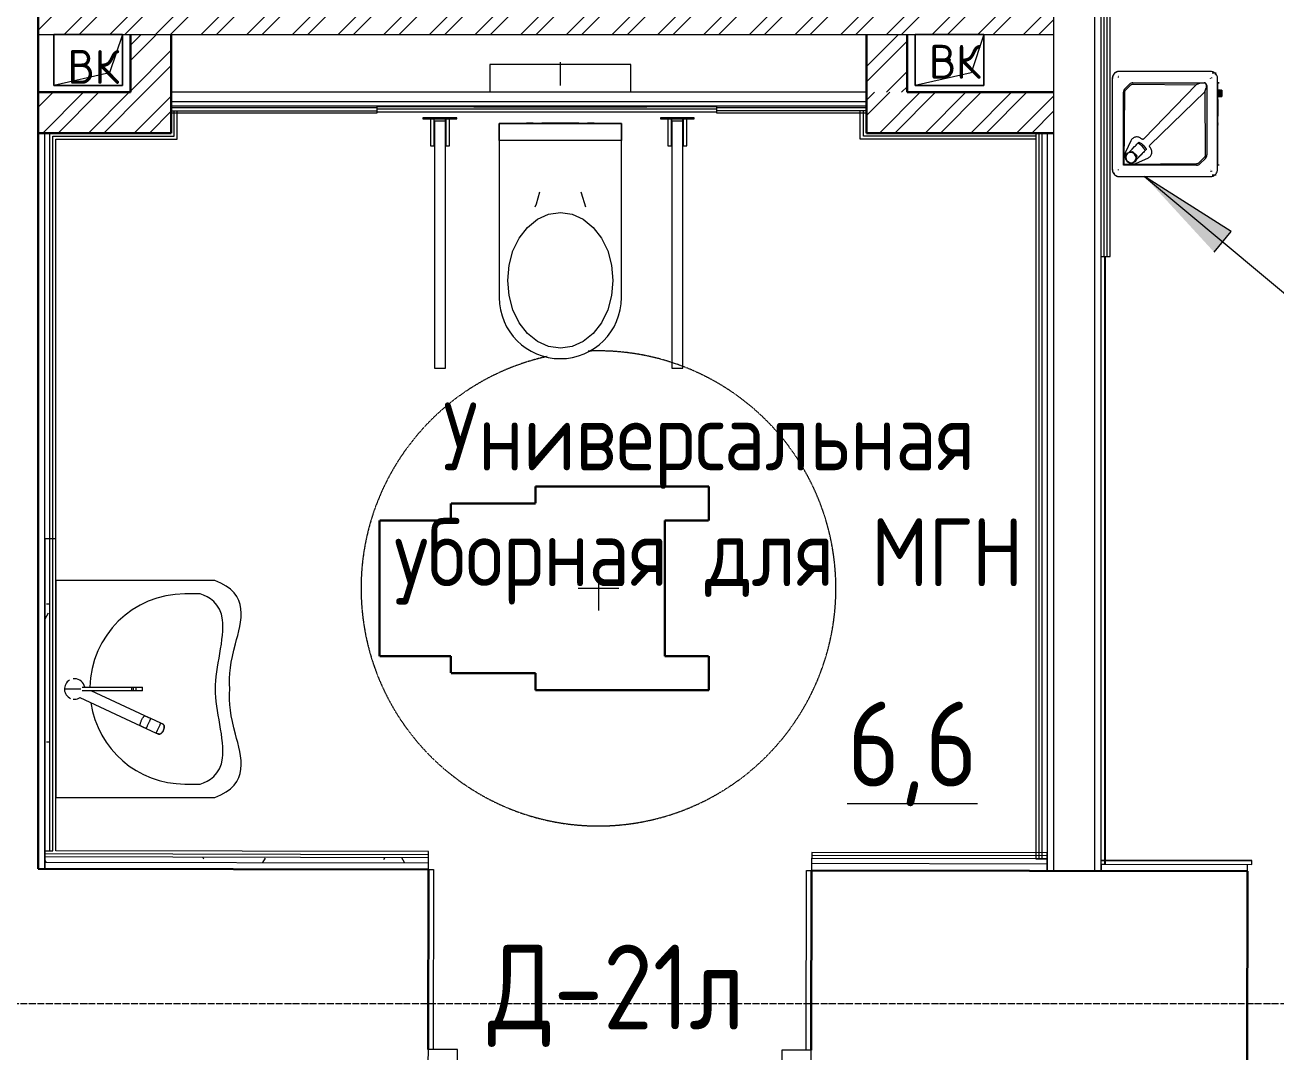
# Model space of a CAD drawing. Header units: millimetres. Extents: x 504091 to 2165846, y 135022 to 442887.
# Drawn here: x 1410857 to 1414545, y 317623 to 320650 of the extents above; entities that cross this region are included whole.
import ezdxf

# ---------------------------------------------------------------- set-up
doc = ezdxf.new("R2010")
doc.units = ezdxf.units.MM
for name, pattern in [('200_ШТРИХ__ш1_п0_6_', [1.6, 1, -0.6]), ('ADSK_Линия сетки', [25, 20, -2.5, 0, -2.5]), ('осеваяX2', [4, 2.5, -0.5, 0.5, -0.5])]:
    doc.linetypes.add(name, pattern=pattern)
for name, color, linetype, lineweight in [('Аннотация', 7, 'Continuous', 9), ('Двери', 7, 'Continuous', 20), ('Марки дверей', 7, 'Continuous', 20), ('Марки помещений', 7, 'Continuous', 20), ('Мебель', 7, 'Continuous', 18), ('Обобщенные модели', 7, 'Continuous', 18), ('Оси', 165, 'осеваяX2', 13), ('Перекрытие', 7, 'Continuous', 18), ('Сантехника', 7, 'Continuous', 18), ('Стены внутренние', 7, 'Continuous', 18), ('Стены несущие', 7, 'Continuous', 30), ('Стены отделка', 7, 'Continuous', 30), ('Стены перегородки', 7, 'Continuous', 30), ('Стены штриховка', 7, 'Continuous', 18)]:
    doc.layers.add(name, color=color, linetype=linetype, lineweight=lineweight)
doc.styles.add('GOST Common_2', font='GOST_Common.ttf', dxfattribs={"width": 0.9, "height": 200})
doc.styles.add('GOST Common_5', font='GOST_Common.ttf', dxfattribs={"height": 250})
pattern_1 = [(0, (1400150.29, 304821.34), (406.4, 101.6), [33.528, -271.272, 33.528, -271.272, -1625.6]), (0, (1400150.29, 304821.34), (406.4, 101.6), [-609.6, 33.528, -576.072, 33.528, -271.272, -711.2]), (0, (1400150.29, 304821.34), (406.4, 101.6), [-1524, 33.528, -169.672, 33.528, -474.472]), (120, (1400302.69, 304872.14), (-291.1882, 301.1527), [33.528, -271.272, 33.528, -271.272, -1625.6]), (120, (1400302.69, 304872.14), (-291.1882, 301.1527), [-609.6, 33.528, -576.072, 33.528, -271.272, -711.2]), (120, (1400302.69, 304872.14), (-291.1882, 301.1527), [-1524, 33.528, -169.672, 33.528, -474.472]), (240, (1400353.49, 305075.34), (-115.2118, -402.7527), [33.528, -271.272, 33.528, -271.272, -1625.6]), (240, (1400353.49, 305075.34), (-115.2118, -402.7527), [-609.6, 33.528, -576.072, 33.528, -271.272, -711.2]), (240, (1400353.49, 305075.34), (-115.2118, -402.7527), [-1524, 33.528, -169.672, 33.528, -474.472])]
pattern_2 = [(45, (1319504.24, 304495.275), (-67.35192, 67.35192), []), (45, (1319549.14, 304495.275), (-67.35192, 67.35192), [])]

# ---------------------------------------------------------------- blocks, each defined once
blk = doc.blocks.new('АС_Дверь_Однопольная_Алюминиевая - 1130х2200 алюм ост с мат_плёнкой Д21л-6195236-План 1-го этажа')
at = {"layer": 'Двери'}
for p, q in [((-353, -245), (-440, -245)), ((-440, -245), (-440, -285)), ((-353, -285), (-353, -245)), ((690, -245), (603, -245)), ((603, -245), (603, -285)), ((690, -285), (690, -245)), ((-440, -285), (-353, -285)), ((603, -285), (690, -285))]:
    blk.add_line(p, q, dxfattribs=at)
at = {"layer": 'Двери', "lineweight": 30}
blk.add_line((-353, -285), (474.9, -763), dxfattribs=at)
blk = doc.blocks.new('132_МГН_Поручень для унитаза_тип откидной - ПР 1Р-628968-План 1-го этажа')
at = {"layer": 'Обобщенные модели'}
for p, q in [((-16, 738), (-16, 9.5)), ((16, 738), (-16, 738)), ((16, 9.5), (16, 738)), ((-28.2, 83), (-28.2, 3)), ((-17, 83), (-28.2, 83)), ((-17, 3), (-17, 83)), ((17, 83), (17, 3)), ((28.2, 83), (17, 83)), ((28.2, 3), (28.2, 83)), ((-50, 3), (-50, 0)), ((50, 3), (-50, 3)), ((-17, 3), (-28.2, 3)), ((-16, 9.5), (-16.6, 8.9)), ((-16.6, 8.9), (-16.6, 4.2)), ((16, 9.5), (-16, 9.5)), ((16, 9.5), (16.6, 8.9)), ((16.6, 8.9), (16.6, 4.2)), ((28.2, 3), (17, 3)), ((50, 0), (50, 3)), ((-50, 0), (50, 0))]:
    blk.add_line(p, q, dxfattribs=at)
for centre, start, end in [((-15.3, 4.2), 180, 270), ((15.3, 4.2), 270, 360)]:
    blk.add_arc(centre, 1.24, start, end, dxfattribs=at)
blk = doc.blocks.new('FRT_2D_Символ _разворот МГН_1 - D1_4_Символ доступности разворота МГН _360__-693523-План 1-го этажа')
at = {"layer": 'Мебель', "color": 98, "linetype": '200_ШТРИХ__ш1_п0_6_', "lineweight": 30, "true_color": 0x004000}
for p, q in [((-300, 325.4), (-300, -185.8)), ((-300, 325.4), (-200, 325.4)), ((-200, 195.4), (-200, 325.4)), ((200, 325.4), (300, 325.4)), ((200, 195.4), (200, 325.4)), ((300, 325.4), (300, -185.8)), ((-200, 195.4), (200, 195.4)), ((-300, -185.8), (-250, -185.8)), ((-250, -185.8), (-250, -435.8)), ((300, -185.8), (250, -185.8)), ((250, -185.8), (250, -435.8)), ((-200, -435.8), (-250, -435.8)), ((-200, -435.8), (-200, -645.8)), ((200, -435.8), (250, -435.8)), ((200, -435.8), (200, -645.8)), ((-200, -645.8), (200, -645.8))]:
    blk.add_line(p, q, dxfattribs=at)
at = {"layer": 'Мебель'}
for p, q in [((0, 60.4), (0, -59.6)), ((-65, 0), (65, 0))]:
    blk.add_line(p, q, dxfattribs=at)
at = {"layer": 'Мебель', "color": 1, "linetype": '200_ШТРИХ__ш1_п0_6_', "lineweight": 9, "true_color": 0xff0000}
for start, end in [(360, 182.5419), (192.5117, 360)]:
    blk.add_arc((0, 0), 700, start, end, dxfattribs=at)
blk = doc.blocks.new('SND_Умывальник МГН_Jika - гибкая подводка_ 640х550х165 PN6_3_ ХВ_ГВ накидная гайка BP DN15_ К-гл_кон_ П DN 50-701490-План 1-го этажа')
at = {"layer": 'Сантехника'}
for p, q in [((-320, 468), (-320, 0)), ((320, 0), (320, 468)), ((-280, 425), (-280, 380)), ((280, 380), (280, 425)), ((100.7, 308.9), (87.1, 279.9)), ((103.7, 314.7), (104, 316.1)), ((116.3, 266.3), (129.8, 295.3)), ((79, 262.4), (5, 103.7)), ((-5, 236.8), (-5, 254.9)), ((5, 254.9), (-5, 254.9)), ((-5, 228.7), (-5, 236.8)), ((5, 236.8), (-5, 236.8)), ((-5, 222.8), (-5, 228.7)), ((5, 228.7), (-5, 228.7)), ((-5, 77.2), (-5, 222.8)), ((-5, 222.8), (5, 222.8)), ((5, 254.9), (5, 236.8)), ((5, 236.8), (5, 228.7)), ((5, 228.7), (5, 222.8)), ((5, 222.8), (5, 77)), ((24.9, 70.3), (108.1, 248.8)), ((0, 25), (0, 72.9)), ((-320, 0), (320, 0))]:
    blk.add_line(p, q, dxfattribs=at)
at = {"layer": 'Сантехника', "flags": 128}
for points in [[(100.7, 308.9), (102.9, 313.7), (104, 316.1)], [(104, 316.1), (102.9, 313.7), (100.7, 308.9)], [(104, 316.1), (104.9, 317.3), (106.2, 318.3)], [(108, 318.9), (110.1, 319.2), (112.5, 319.2), (115.1, 318.8), (117.8, 318.1), (120.6, 317.1), (123.3, 315.9), (125.8, 314.4), (128.1, 312.8), (130.1, 311), (131.6, 309.2), (132.7, 307.4), (133.4, 305.6), (133.5, 304), (133.2, 302.5)], [(133.2, 302.5), (132, 300.1), (129.8, 295.3)], [(129.8, 295.3), (132, 300.1), (133.2, 302.5)], [(133.2, 302.5), (132.3, 301.3), (131, 300.4)], [(79, 262.4), (83, 270.9), (87.1, 279.9)], [(87.1, 279.9), (83, 270.9), (79, 262.4)], [(116.3, 266.3), (112.1, 257.3), (108.1, 248.8)], [(108.1, 248.8), (112.1, 257.3), (116.3, 266.3)]]:
    blk.add_lwpolyline(points, dxfattribs=at)
at = {"layer": 'Сантехника'}
for centre, radius, start, end in [((0, 380), 280, 180, 268.975), ((0, 380), 280, 278.3259, 360), ((0, 55), 30, 99.6593, 180), ((0, 55), 30, 180, 188.8637), ((0, 55), 30, 210, 336.7227), ((0, 55), 30, 0, 32.9544), ((0, 55), 30, 351.9056, 0)]:
    blk.add_arc(centre, radius, start, end, dxfattribs=at)
for points, knots in [([(0, 512.9), (-41.2, 508.8), (-131.1, 523.5), (-281.1, 574.8), (-320, 468)], [-0.715552, -0.715552, -0.715552, -0.715552, -0.3972744, 0, 0, 0, 0]), ([(320, 468), (281.1, 574.8), (131.1, 523.5), (41.2, 508.8), (0, 512.9)], [-0.715552, -0.715552, -0.715552, -0.715552, -0.3182776, 0, 0, 0, 0]), ([(0, 470), (-61.7, 470), (-229.3, 523.4), (-272.8, 450.8), (-280, 425)], [0, 0, 0, 0, 0.3523534, 0.6664917, 0.6664917, 0.6664917, 0.6664917]), ([(280, 425), (272.8, 450.8), (229.3, 523.4), (61.7, 470), (0, 470)], [0, 0, 0, 0, 0.3141383, 0.6664917, 0.6664917, 0.6664917, 0.6664917]), ([(129.8, 295.3), (129.8, 295.3), (129.5, 295.5), (128.2, 296.2), (126.6, 296.9), (124.9, 297.7), (123.1, 298.6), (120.5, 299.9), (117.3, 301.4), (113.3, 303.2), (109.4, 305), (106.3, 306.5), (103.9, 307.5), (102.4, 308.2), (101, 308.8), (100.7, 308.9), (100.7, 308.9)], [-1, -1, -1, -1, -0.944444, -0.888889, -0.833333, -0.777778, -0.722222, -0.666667, -0.555556, -0.444444, -0.333333, -0.222222, -0.166667, -0.111111, -0.055556, 0, 0, 0, 0]), ([(133.2, 302.5), (133.5, 303.2), (133.7, 304.6), (133.1, 306.7), (132.1, 308.6), (130.8, 310.3), (129.2, 311.9), (127.5, 313.3), (125.7, 314.5), (123.3, 315.9), (120, 317.5), (115.9, 318.8), (112.3, 319.3), (109.4, 319.2), (107.3, 318.8), (105.3, 317.8), (104.3, 316.8), (104, 316.1)], [0, 0, 0, 0, 0.055556, 0.111111, 0.166667, 0.222222, 0.277778, 0.333333, 0.388889, 0.444444, 0.555556, 0.666667, 0.777778, 0.833333, 0.888889, 0.944444, 1, 1, 1, 1]), ([(130.4, 300.1), (130.6, 300.2), (131.1, 300.4), (132.1, 301.1), (132.8, 301.9), (133.2, 302.5)], [0.902576, 0.902576, 0.902576, 0.902576, 0.91666667, 0.94444444, 1, 1, 1, 1]), ([(108.1, 248.8), (108, 248.6), (107.6, 248.3), (106.6, 248.1), (105.3, 248.1), (104, 248.3), (102.6, 248.6), (100.5, 249.1), (97.6, 250.1), (94, 251.5), (90.1, 253.3), (86.3, 255.4), (83.3, 257.3), (81.3, 258.9), (79.9, 260.1), (79, 261.4), (78.8, 262.1), (79, 262.4)], [-1, -1, -1, -1, -0.958333, -0.916667, -0.875, -0.833333, -0.791667, -0.75, -0.666667, -0.555556, -0.444444, -0.333333, -0.222222, -0.166667, -0.111111, -0.055556, 0, 0, 0, 0]), ([(116.3, 266.3), (116.2, 266.3), (115.9, 266.4), (114.6, 267), (113, 267.7), (111.3, 268.5), (109.4, 269.4), (106.8, 270.5), (103.6, 272), (99.6, 273.9), (96.1, 275.6), (93.4, 276.8), (91.6, 277.7), (90.3, 278.3), (89.1, 278.8), (88.1, 279.4), (87.3, 279.7), (87.1, 279.9), (87.1, 279.9)], [0, 0, 0, 0, 0.055556, 0.111111, 0.166667, 0.222222, 0.277778, 0.333333, 0.444444, 0.555556, 0.666667, 0.75, 0.791667, 0.833333, 0.875, 0.916667, 0.958333, 1, 1, 1, 1])]:
    blk.add_open_spline(points, degree=3, knots=knots, dxfattribs=at)
blk.add_open_spline([(104, 316.1), (103.8, 315.7), (103.7, 315.2), (103.7, 314.7)], degree=3, dxfattribs=at)
blk = doc.blocks.new('SND_Унитаз_Jika_Olymp_с_инсталяцией - Унитаз_ выпуск прямой_ установка на пол_693х360х360_ PN30_12_ ХВ резьба HP DN15_ К гл_ кон П DN100-701491-План 1-го этажа')
at = {"layer": 'Сантехника'}
for p, q in [((0, -61.7), (0, 6.3)), ((-208, 0), (-208, -82.1)), ((208, 0), (-208, 0)), ((208, -82.1), (208, 0)), ((-327.5, -125), (-327.5, -122.1)), ((327.5, -125), (-327.5, -125)), ((-255, -122.1), (-255, -125)), ((-255, -125), (255, -125)), ((255, -125), (255, -122.1)), ((327.5, -122.1), (327.5, -125)), ((-180, -174), (-180, -687.1)), ((180, -174), (-180, -174)), ((-180, -174), (180, -174)), ((-180, -224), (-180, -174)), ((-100, -173), (-100, -174)), ((-80, -173), (-100, -173)), ((-80, -173), (-100, -173)), ((-80, -174), (-80, -173)), ((-55, -173), (-55, -174)), ((55, -173), (-55, -173)), ((-53.1, -173), (-55, -173)), ((55, -173), (53.1, -173)), ((55, -174), (55, -173)), ((80, -173), (80, -174)), ((100, -173), (80, -173)), ((100, -173), (80, -173)), ((100, -174), (100, -173)), ((180, -687.1), (180, -174)), ((180, -174), (180, -224)), ((180, -224), (-180, -224))]:
    blk.add_line(p, q, dxfattribs=at)
at = {"layer": 'Сантехника', "flags": 128}
for points in [[(-61.7, -376.2), (-71.7, -411.6), (-75, -420.3)], [(75, -420.3), (62.3, -378.9), (61.7, -376.2)], [(0, -836.5), (-34.5, -831.5), (-67.3, -816.7), (-96.6, -792.9), (-121.2, -761.2), (-139.7, -723.3), (-151.1, -681), (-155, -636.5), (-151.1, -592), (-139.7, -549.7), (-121.2, -511.8), (-96.6, -480.1), (-67.3, -456.3), (-34.5, -441.5), (0, -436.5)], [(0, -436.5), (34.5, -441.5), (67.3, -456.3), (96.6, -480.1), (121.2, -511.8), (139.7, -549.7), (151.1, -592), (155, -636.5), (151.1, -681), (139.7, -723.3), (121.2, -761.2), (96.6, -792.9), (67.3, -816.7), (34.5, -831.5), (0, -836.5)]]:
    blk.add_lwpolyline(points, dxfattribs=at)
at = {"layer": 'Сантехника'}
blk.add_arc((0, -687.1), 180, 180, 360, dxfattribs=at)
blk = doc.blocks.new('GM_Отверстие прямоугольное _в плите_ - Отверстие-V18-План 1-го этажа')
at = {"layer": 'Обобщенные модели'}
for p, q in [((-101.2, -75), (-101.2, 75)), ((-101.2, 75), (101.2, 75)), ((101.2, 75), (-101.2, 75)), ((-101.2, 75), (-101.2, -75)), ((-63.7, 37.5), (101.2, 75)), ((101.2, 75), (101.2, -75)), ((101.2, -75), (101.2, 75)), ((-101.2, -75), (-63.7, 37.5)), ((101.2, -75), (-101.2, -75)), ((-101.2, -75), (101.2, -75))]:
    blk.add_line(p, q, dxfattribs=at)
for start, end in [(360, 180), (180, 360), (60, 165), (300, 360), (195, 270)]:
    blk.add_arc((0, 0), 2.5, start, end, dxfattribs=at)
blk = doc.blocks.new('Reece_Tap_Wolfen_Drinking-Fountain - 10 L_Stainless Steel-V104-План 1-го этажа')
at = {"layer": 'Сантехника'}
for p, q in [((13930.6, 15674), (13930.6, 15675.8)), ((13931.9, 15676.5), (13930.7, 15676.5)), ((14201.3, 15691.8), (13933.3, 15691.8)), ((14201.6, 15691.8), (14201.3, 15691.8)), ((14218.9, 15686.8), (14207.1, 15686.8)), ((13912.3, 15670.8), (13912.3, 15402.8)), ((13949.6, 15640.5), (13963.4, 15654.3)), ((13952.5, 15637.7), (13966.5, 15651.4)), ((13973.3, 15658.4), (14182.8, 15658.4)), ((13973.5, 15654.2), (14160.1, 15652.2)), ((14160.1, 15652.2), (14005.5, 15492.9)), ((14171.9, 15656.8), (14160.1, 15652.2)), ((14182.9, 15657.2), (14174.9, 15657.2)), ((14185.1, 15631.3), (14189.5, 15643.5)), ((14189.9, 15646.5), (14189.9, 15650.2)), ((14191.1, 15650.2), (14191.1, 15445.4)), ((14204.6, 15673.5), (14204.6, 15671.4)), ((14227.4, 15657.8), (14222.3, 15657.8)), ((14222.4, 15426.8), (14222.4, 15646.8)), ((14224.9, 15638.3), (14222.4, 15638.3)), ((14222.6, 15402.8), (14222.6, 15670.8)), ((14223.1, 15635.1), (14223.1, 15656.8)), ((14227.4, 15656.8), (14223.1, 15656.8)), ((13945.5, 15415.2), (13945.5, 15630.6)), ((13947.4, 15417.1), (13949.4, 15630.6)), ((14023.6, 15474.9), (14185.1, 15631.3)), ((14185.1, 15631.3), (14186.6, 15445.4)), ((14224.7, 15632.8), (14222.4, 15632.8)), ((14224.8, 15632.8), (14222.4, 15632.8)), ((14222.4, 15621.8), (14224.7, 15621.8)), ((14222.4, 15621.8), (14224.8, 15621.8)), ((14222.4, 15616.3), (14224.9, 15616.3)), ((14223.1, 15608.5), (14223.1, 15619.5)), ((14224.8, 15632.8), (14224.7, 15632.8)), ((14224.7, 15621.8), (14224.8, 15621.8)), ((14223.1, 15416.8), (14223.1, 15561.1)), ((13966.7, 15486.8), (13951.6, 15453.4)), ((13970.4, 15454.3), (13955, 15450.1)), ((13956.2, 15451.2), (13971.6, 15455.5)), ((13959.9, 15451.4), (13969, 15460.6)), ((13970.5, 15462.1), (13978.3, 15470)), ((13983.3, 15442.6), (13971.4, 15454)), ((13972.6, 15455.2), (13984.6, 15443.8)), ((13989.7, 15482.4), (13986.7, 15479.4)), ((13987, 15479.1), (13989.6, 15482.3)), ((14011.6, 15460.3), (14008.5, 15457.5)), ((14008.7, 15457.4), (14011.7, 15460.4)), ((13947.4, 15417.1), (13945.5, 15415.2)), ((14161, 15419.3), (13947.4, 15417.1)), ((13954.3, 15449.4), (13950.9, 15433.6)), ((13951.2, 15432.7), (13963.2, 15421.2)), ((13955.8, 15451), (13954.6, 15449.9)), ((13964.2, 15421), (13979.6, 15425.2)), ((13977.4, 15426.5), (13986.6, 15435.1)), ((13980, 15425.4), (13981.2, 15426.5)), ((13980.3, 15425.9), (13983.6, 15441.7)), ((13984.9, 15442.8), (13981.5, 15427)), ((13990.2, 15439.4), (13982.5, 15431.6)), ((13983.9, 15421.2), (14017.3, 15436.2)), ((13993.9, 15442.4), (13986.9, 15435.3)), ((13999.5, 15448.8), (13991.7, 15440.9)), ((14001, 15450), (13994.2, 15442.6)), ((13996.7, 15445.9), (14001.9, 15451.2)), ((14000.7, 15449.7), (13997.2, 15446.2)), ((14183.9, 15438.7), (14167.9, 15422.3)), ((14187, 15435.5), (14170.7, 15419.3)), ((13930.6, 15400.8), (13930.6, 15402.4)), ((13933.3, 15381.8), (14201.3, 15381.8)), ((14160.8, 15415.2), (13945.5, 15415.2)), ((14201.3, 15381.8), (14201.6, 15381.8)), ((14203.4, 15397.1), (14202.3, 15397.1)), ((14204.6, 15398.4), (14204.6, 15397.1)), ((14207.1, 15386.8), (14218.9, 15386.8)), ((14227.4, 15415.8), (14222.3, 15415.8)), ((14223.1, 15416.8), (14227.4, 15416.8))]:
    blk.add_line(p, q, dxfattribs=at)
at = {"layer": 'Сантехника', "lineweight": 9}
for p, q in [((14223, 15637), (14222.4, 15636.4)), ((14222.4, 15618.2), (14223, 15617.6)), ((14224, 15609.3), (14222.4, 15609.3)), ((14223.6, 15636.4), (14223, 15637)), ((14223, 15617.6), (14223.6, 15618.2)), ((14224.2, 15637), (14223.6, 15636.4)), ((14223.6, 15618.2), (14224.2, 15617.6)), ((14224.8, 15636.4), (14224.2, 15637)), ((14224.2, 15617.6), (14224.8, 15618.2)), ((14225.4, 15637), (14224.8, 15636.4)), ((14224.8, 15618.2), (14225.4, 15617.6)), ((14226, 15636.4), (14225.4, 15637)), ((14225.4, 15617.6), (14226, 15618.2)), ((14226.6, 15637), (14226, 15636.4)), ((14226, 15618.2), (14226.6, 15617.6)), ((14227.2, 15636.4), (14226.6, 15637)), ((14226.6, 15617.6), (14227.2, 15618.2)), ((14227.8, 15637), (14227.2, 15636.4)), ((14227.2, 15618.2), (14227.8, 15617.6)), ((14228.4, 15636.4), (14227.8, 15637)), ((14227.8, 15617.6), (14228.4, 15618.2)), ((14229, 15637), (14228.4, 15636.4)), ((14228.4, 15618.2), (14229, 15617.6)), ((14229.6, 15636.4), (14229, 15637)), ((14229, 15617.6), (14229.6, 15618.2)), ((14230.2, 15637), (14229.6, 15636.4)), ((14229.6, 15618.2), (14230.2, 15617.6)), ((14230.8, 15636.4), (14230.2, 15637)), ((14230.2, 15617.6), (14230.8, 15618.2)), ((14231.4, 15637), (14230.8, 15636.4)), ((14230.8, 15618.2), (14231.4, 15617.6)), ((14232, 15636.4), (14231.4, 15637)), ((14231.4, 15617.6), (14232, 15618.2)), ((14232.6, 15637), (14232, 15636.4)), ((14232, 15618.2), (14232.6, 15617.6)), ((14233.2, 15636.4), (14232.6, 15637)), ((14232.6, 15617.6), (14233.2, 15618.2)), ((14233.8, 15637), (14233.2, 15636.4)), ((14233.2, 15618.2), (14233.8, 15617.6)), ((14234.4, 15636.4), (14233.8, 15637)), ((14233.8, 15617.6), (14234.4, 15618.2)), ((14235, 15637), (14234.4, 15636.4)), ((14234.4, 15618.2), (14235, 15617.6)), ((14222.4, 15560.3), (14224, 15560.3))]:
    blk.add_line(p, q, dxfattribs=at)
at = {"layer": 'Сантехника', "flags": 128}
for points in [[(13933.3, 15691.8), (13932.5, 15691.8), (13931.7, 15691.7), (13930.8, 15691.6), (13930, 15691.5), (13929.2, 15691.4), (13928.3, 15691.2), (13927.5, 15691), (13926.7, 15690.7), (13925.9, 15690.5), (13925.2, 15690.1), (13924.4, 15689.8), (13923.6, 15689.4), (13922.9, 15689), (13922.2, 15688.6), (13921.5, 15688.1), (13920.8, 15687.6), (13920.1, 15687.1), (13919.5, 15686.6), (13918.9, 15686), (13918.3, 15685.4), (13917.7, 15684.8), (13917.1, 15684.2), (13916.6, 15683.5), (13916.1, 15682.8), (13915.7, 15682.1), (13915.2, 15681.4), (13914.8, 15680.7), (13914.4, 15679.9), (13914.1, 15679.2), (13913.8, 15678.4), (13913.5, 15677.6), (13913.2, 15676.8), (13913, 15676), (13912.8, 15675.2), (13912.6, 15674.4), (13912.5, 15673.5), (13912.4, 15672.7), (13912.4, 15671.9), (13912.3, 15671), (13912.3, 15670.8)], [(13953.4, 15691.5), (13953.4, 15691.6), (13953.4, 15691.6), (13953.4, 15691.6), (13953.4, 15691.6), (13953.4, 15691.7), (13953.4, 15691.7), (13953.4, 15691.7), (13953.4, 15691.7), (13953.4, 15691.7), (13953.4, 15691.7), (13953.4, 15691.7), (13953.4, 15691.7), (13953.4, 15691.7), (13953.4, 15691.7), (13953.4, 15691.7), (13953.4, 15691.7), (13953.4, 15691.8), (13953.4, 15691.8), (13953.4, 15691.8), (13953.4, 15691.8), (13953.4, 15691.8), (13953.4, 15691.8), (13953.4, 15691.8), (13953.4, 15691.8), (13953.4, 15691.8), (13953.4, 15691.8)], [(14181.4, 15691.5), (14181.4, 15691.6), (14181.4, 15691.6), (14181.4, 15691.6), (14181.4, 15691.6), (14181.4, 15691.7), (14181.4, 15691.7), (14181.4, 15691.7), (14181.4, 15691.7), (14181.4, 15691.7), (14181.4, 15691.7), (14181.4, 15691.7), (14181.4, 15691.7), (14181.4, 15691.7), (14181.4, 15691.7), (14181.4, 15691.7), (14181.4, 15691.7), (14181.4, 15691.8), (14181.4, 15691.8), (14181.4, 15691.8), (14181.4, 15691.8), (14181.4, 15691.8), (14181.4, 15691.8), (14181.4, 15691.8), (14181.4, 15691.8), (14181.4, 15691.8), (14181.4, 15691.8)], [(14174.9, 15657.2), (14174.3, 15657.2), (14173.7, 15657.2), (14173.2, 15657.1), (14172.7, 15657), (14172.2, 15656.9), (14171.9, 15656.8)], [(14189.5, 15643.5), (14189.6, 15643.8), (14189.7, 15644.3), (14189.8, 15644.8), (14189.9, 15645.3), (14189.9, 15645.9), (14189.9, 15646.5)], [(13989.6, 15482.3), (13990, 15482.6), (13990.5, 15482.8), (13991, 15482.8), (13991.6, 15482.7), (13992.2, 15482.4)], [(13992.2, 15482.4), (13998, 15478.8), (14003.4, 15474.2), (14008.1, 15468.8), (14011.8, 15462.9)], [(14011.8, 15462.9), (14012, 15462.3), (14012.1, 15461.7), (14012.1, 15461.1), (14011.9, 15460.7), (14011.6, 15460.3)], [(13912.3, 15402.8), (13912.3, 15402), (13912.4, 15401.1), (13912.5, 15400.3), (13912.6, 15399.5), (13912.8, 15398.6), (13912.9, 15397.8), (13913.1, 15397), (13913.4, 15396.2), (13913.7, 15395.4), (13914, 15394.6), (13914.3, 15393.9), (13914.7, 15393.1), (13915.1, 15392.4), (13915.5, 15391.6), (13916, 15390.9), (13916.5, 15390.3), (13917, 15389.6), (13917.5, 15389), (13918.1, 15388.3), (13918.7, 15387.7), (13919.3, 15387.2), (13920, 15386.6), (13920.6, 15386.1), (13921.3, 15385.6), (13922, 15385.1), (13922.7, 15384.7), (13923.4, 15384.3), (13924.2, 15383.9), (13924.9, 15383.5), (13925.7, 15383.2), (13926.5, 15382.9), (13927.3, 15382.7), (13928.1, 15382.5), (13928.9, 15382.3), (13929.8, 15382.1), (13930.6, 15382), (13931.4, 15381.9), (13932.3, 15381.8), (13933.1, 15381.8), (13933.3, 15381.8)], [(13953.4, 15382.1), (13953.4, 15382), (13953.4, 15382), (13953.4, 15382), (13953.4, 15382), (13953.4, 15381.9), (13953.4, 15381.9), (13953.4, 15381.9), (13953.4, 15381.9), (13953.4, 15381.9), (13953.4, 15381.9), (13953.4, 15381.9), (13953.4, 15381.9), (13953.4, 15381.9), (13953.4, 15381.9), (13953.4, 15381.9), (13953.4, 15381.8), (13953.4, 15381.8), (13953.4, 15381.8), (13953.4, 15381.8), (13953.4, 15381.8), (13953.4, 15381.8), (13953.4, 15381.8), (13953.4, 15381.8), (13953.4, 15381.8), (13953.4, 15381.8), (13953.4, 15381.8)], [(14181.4, 15382.1), (14181.4, 15382), (14181.4, 15382), (14181.4, 15382), (14181.4, 15382), (14181.4, 15381.9), (14181.4, 15381.9), (14181.4, 15381.9), (14181.4, 15381.9), (14181.4, 15381.9), (14181.4, 15381.9), (14181.4, 15381.9), (14181.4, 15381.9), (14181.4, 15381.9), (14181.4, 15381.9), (14181.4, 15381.9), (14181.4, 15381.8), (14181.4, 15381.8), (14181.4, 15381.8), (14181.4, 15381.8), (14181.4, 15381.8), (14181.4, 15381.8), (14181.4, 15381.8), (14181.4, 15381.8), (14181.4, 15381.8), (14181.4, 15381.8), (14181.4, 15381.8)]]:
    blk.add_lwpolyline(points, dxfattribs=at)
at = {"layer": 'Сантехника'}
for centre, major_axis, ratio, start_param, end_param in [((13933.6, 15670.8), (0, 21), 0.999921, 0.894453, 1.570796), ((13933.6, 15670.8), (0, 21), 0.999921, 0.436121, 0.754767), ((13933.6, 15670.8), (0, 21), 0.999921, 0.240456, 0.379726), ((13933.6, 15670.8), (0, 21), 0.999921, 0.012861, 0.132209), ((14201.6, 15670.8), (0, 21), 0.999921, 5.594616, 6.283185), ((14201.6, 15670.8), (0, 21), 0.999921, 4.712389, 5.57487), ((14207.1, 15673.8), (0, 13), 0.999921, 5.343263, 5.45887), ((13959.5, 15630.6), (0, 14), 0.999921, 0.785398, 1.570796), ((13973.3, 15644.4), (0, 14), 0.999921, 0, 0.785398), ((14182.8, 15650.2), (0, 8.25), 0.999921, 4.712389, 6.283185), ((14182.9, 15650.2), (0, 7.05), 0.999921, 4.712389, 6.283185), ((14201.4, 15670.8), (0, 1), 0.999921, 4.974188, 5.497787), ((14201.6, 15670.8), (0, 1), 0.999921, 4.712389, 5.497787), ((14222.4, 15646.8), (0, 4), 0.012565, 0, 1.570796), ((14222.4, 15646.8), (0, 4), 0.012565, 4.712389, 6.283185), ((14224.9, 15627.3), (0, 11), 0.012565, 5.350351, 7.330383), ((14224.7, 15627.3), (0, 5.5), 0.012565, 0, 3.141593), ((14224.7, 15627.3), (0, 2.2), 0.012565, 0, 3.141593), ((14224.7, 15627.3), (0, 2.2), 0.012565, 3.141593, 6.283185), ((14224.9, 15627.3), (0, 9.73), 0.012565, 1.047198, 1.570796), ((14224.9, 15627.3), (0, 9.73), 0.012565, 1.570796, 2.094395), ((14224.9, 15627.3), (0, 11), 0.012565, 2.094395, 4.074427), ((14224.9, 15627.3), (0, 9.73), 0.012565, 5.497787, 6.806784), ((14224.9, 15627.3), (0, 9.73), 0.012565, 2.617994, 3.926991), ((14223.6, 15536.8), (0, 3), 0.012565, 0, 1.047198), ((14223.6, 15536.8), (0, 3), 0.012565, 2.094395, 3.141593), ((14223.6, 15536.8), (0, 3), 0.012565, 3.141593, 6.283185), ((13967.8, 15459.5), (3.54, 3.54), 0.008884, 5.035433, 5.559032), ((13970.7, 15453.4), (-0.688, 0.726), 0.948236, 4.76545, 5.812647), ((13971.9, 15454.5), (-0.688, 0.726), 0.948236, 4.76545, 5.812647), ((13747.4, 15700.9), (-229.1, 232.7), 0.662475, 3.153453, 3.210926), ((13988.8, 15477.3), (-2.1, 2.14), 0.662475, 5.169657, 6.352518), ((13985.5, 15456), (-22.5, 22.9), 0.662475, 4.278843, 5.169657), ((14230.4, 15217.9), (-229.1, 232.7), 0.662475, 6.237574, 6.295046), ((14006.6, 15459.5), (-2.1, 2.14), 0.662475, 3.095981, 4.278843), ((13951.9, 15433.4), (-0.688, 0.726), 0.948236, 0.57666, 1.623857), ((13967.3, 15437.7), (-10.6, 11.2), 0.948236, 4.740369, 7.881962), ((13955.2, 15449.2), (-0.672, 0.709), 0.948236, 5.812647, 6.859845), ((13967.3, 15437.7), (-10.6, 11.2), 0.948236, 1.598777, 3.084787), ((13963.9, 15421.9), (-0.688, 0.726), 0.948236, 1.623857, 2.671055), ((13967.3, 15437.7), (-10.6, 11.2), 0.948236, 3.254946, 4.740369), ((13979.3, 15426.1), (-0.688, 0.726), 0.948236, 2.671055, 3.718252), ((13982.7, 15441.9), (-0.688, 0.726), 0.948236, 3.718252, 4.76545), ((13983.9, 15443.1), (-0.688, 0.726), 0.948236, 3.718252, 4.76545), ((13989.1, 15438.3), (3.54, 3.54), 0.008884, 5.035433, 5.559032), ((13986.9, 15449.5), (0, 10), 0.999921, 3.926991, 4.18879), ((13998.1, 15447.2), (2.2, 2.2), 0.008884, 3.150478, 4.284942), ((14160.8, 15429.2), (0, 14), 0.999921, 3.141593, 3.926991), ((14177.1, 15445.4), (0, 14), 0.999921, 3.926991, 4.712389), ((14222.4, 15426.8), (0, 4), 0.012565, 1.570796, 3.141593), ((14222.4, 15426.8), (0, 4), 0.012565, 3.141593, 4.712389), ((13933.6, 15402.8), (0, 21), 0.999921, 1.570796, 1.643311), ((13933.6, 15402.8), (0, 21), 0.999921, 1.814033, 1.977197), ((13933.6, 15402.8), (0, 21), 0.999921, 2.013466, 2.303803), ((13928.1, 15399.8), (0, 13), 0.999921, 2.094395, 2.291942), ((13933.6, 15402.8), (0, 21), 0.999921, 2.443548, 3.128732), ((14201.6, 15402.8), (0, 21), 0.999921, 3.141593, 3.275266), ((14201.4, 15402.8), (0, 1), 0.999921, 4.18879, 4.45059), ((14201.6, 15402.8), (0, 21), 0.999921, 3.338101, 3.508117), ((14201.6, 15402.8), (0, 21), 0.999921, 3.523514, 3.983541), ((14201.6, 15402.8), (0, 21), 0.999921, 4.050377, 4.712389)]:
    blk.add_ellipse(centre, major_axis=major_axis, ratio=ratio, start_param=start_param, end_param=end_param, dxfattribs=at)
at = {"layer": 'Сантехника', "lineweight": 9}
for centre, major_axis, start_param, end_param in [((14223, 15627.3), (0, 9.73), 5.759587, 6.806784), ((14223, 15627.3), (0, 9.73), 0.887369, 1.570796), ((14223, 15627.3), (0, 9.73), 1.570796, 2.254223), ((14223, 15627.3), (0, 9.73), 2.617994, 3.665191), ((14223.6, 15627.3), (0, 9.13), 5.759587, 6.806784), ((14223.6, 15627.3), (0, 9.13), 0.842575, 1.570796), ((14223.6, 15627.3), (0, 9.13), 1.570796, 2.299018), ((14223.6, 15627.3), (0, 9.13), 2.617994, 3.665191), ((14224, 15584.8), (0, 24.5), 0, 3.141593), ((14224, 15584.8), (0, 19), 0, 3.141593), ((14224, 15584.8), (0, 24.5), 3.141593, 6.283185), ((14224, 15584.8), (0, 19), 3.141593, 6.283185), ((14224.2, 15627.3), (0, 9.73), 5.759587, 6.806784), ((14224.2, 15627.3), (0, 9.73), 0.887369, 1.570796), ((14224.2, 15627.3), (0, 9.73), 1.570796, 2.254223), ((14224.2, 15627.3), (0, 9.73), 2.617994, 3.665191), ((14224.8, 15627.3), (0, 9.13), 5.759587, 6.806784), ((14224.8, 15627.3), (0, 9.13), 0.829914, 1.570796), ((14224.8, 15627.3), (0, 9.13), 1.570796, 2.299018), ((14224.8, 15627.3), (0, 9.13), 2.617994, 3.665191), ((14225.4, 15627.3), (0, 9.73), 5.519478, 7.853982), ((14225.4, 15627.3), (0, 9.73), 1.570796, 3.9053), ((14226, 15627.3), (0, 9.13), 5.572378, 7.853982), ((14226, 15627.3), (0, 9.13), 1.570796, 3.8524), ((14226.6, 15627.3), (0, 9.73), 5.519478, 7.853982), ((14226.6, 15627.3), (0, 9.73), 1.570796, 3.9053), ((14227.2, 15627.3), (0, 9.13), 5.572378, 7.853982), ((14227.2, 15627.3), (0, 9.13), 1.570796, 3.8524), ((14227.8, 15627.3), (0, 9.73), 5.519478, 7.853982), ((14227.8, 15627.3), (0, 9.73), 1.570796, 3.9053), ((14228.4, 15627.3), (0, 9.13), 5.572378, 7.853982), ((14228.4, 15627.3), (0, 9.13), 1.570796, 3.8524), ((14229, 15627.3), (0, 9.73), 5.519478, 7.853982), ((14229, 15627.3), (0, 9.73), 1.570796, 3.9053), ((14229.6, 15627.3), (0, 9.13), 5.572378, 7.853982), ((14229.6, 15627.3), (0, 9.13), 1.570796, 3.8524), ((14230.2, 15627.3), (0, 9.73), 5.519478, 7.853982), ((14230.2, 15627.3), (0, 9.73), 1.570796, 3.9053), ((14230.8, 15627.3), (0, 9.13), 5.572378, 7.853982), ((14230.8, 15627.3), (0, 9.13), 1.570796, 3.8524), ((14231.4, 15627.3), (0, 9.73), 5.519478, 7.853982), ((14231.4, 15627.3), (0, 9.73), 1.570796, 3.9053), ((14232, 15627.3), (0, 9.13), 5.572378, 7.853982), ((14232, 15627.3), (0, 9.13), 1.570796, 3.8524), ((14232.6, 15627.3), (0, 9.73), 5.519478, 7.853982), ((14232.6, 15627.3), (0, 9.73), 1.570796, 3.9053), ((14233.2, 15627.3), (0, 9.13), 5.572378, 7.853982), ((14233.2, 15627.3), (0, 9.13), 1.570796, 3.8524), ((14233.8, 15627.3), (0, 9.73), 5.519478, 7.853982), ((14233.8, 15627.3), (0, 9.73), 1.570796, 3.9053), ((14234.4, 15627.3), (0, 9.13), 5.572378, 7.853982), ((14234.4, 15627.3), (0, 9.13), 1.570796, 3.8524), ((14235, 15627.3), (0, 9.73), 5.519478, 7.853982), ((14235, 15627.3), (0, 9.73), 1.570796, 3.9053), ((14235, 15627.3), (0, 7.5), 4.712389, 7.853982), ((14235, 15627.3), (0, 7.5), 1.570796, 4.712389)]:
    blk.add_ellipse(centre, major_axis=major_axis, ratio=0.012565, start_param=start_param, end_param=end_param, dxfattribs=at)
at = {"layer": 'Сантехника'}
for points in [[(13966.5, 15651.4), (13967.1, 15652), (13968.5, 15653), (13970.9, 15654), (13972.6, 15654.2), (13973.5, 15654.2)], [(13949.4, 15630.6), (13949.4, 15631.5), (13949.7, 15633.2), (13950.7, 15635.7), (13951.8, 15637.1), (13952.5, 15637.7)], [(13998.8, 15492.8), (13997.6, 15494), (13995.1, 15495.9), (13990.7, 15497.9), (13985.9, 15498.7), (13981.1, 15498.4), (13976.5, 15497), (13972.4, 15494.5), (13969, 15491), (13967.3, 15488.3), (13966.7, 15486.8)], [(14017.3, 15436.2), (14018.8, 15436.9), (14021.5, 15438.5), (14024.9, 15441.9), (14027.4, 15446), (14028.9, 15450.6), (14029.2, 15455.4), (14028.4, 15460.1), (14026.5, 15464.5), (14024.6, 15467), (14023.5, 15468.2)], [(13953, 15430.8), (13955, 15427.5), (13957.9, 15424.6), (13961.3, 15422.6)], [(13978.6, 15419.5), (13980.4, 15419.9), (13982.2, 15420.4), (13983.9, 15421.2)], [(14167.9, 15422.3), (14167.3, 15421.6), (14166, 15420.6), (14163.6, 15419.6), (14161.9, 15419.3), (14161, 15419.3)], [(14186.6, 15445.4), (14186.6, 15444.5), (14186.4, 15442.9), (14185.5, 15440.6), (14184.5, 15439.3), (14183.9, 15438.7)]]:
    blk.add_open_spline(points, degree=3, dxfattribs=at)
for points, knots in [([(14005.5, 15492.9), (14004.9, 15492.3), (14003.8, 15491.7), (14002.2, 15491.4), (14000.5, 15491.6), (13999.4, 15492.2), (13998.8, 15492.8)], [-1, -1, -1, -1, -0.666667, -0.5, -0.333333, 0, 0, 0, 0]), ([(14023.5, 15468.2), (14022.9, 15468.8), (14022.3, 15469.9), (14022.1, 15471.6), (14022.3, 15473.2), (14023, 15474.3), (14023.6, 15474.9)], [-1, -1, -1, -1, -0.666667, -0.5, -0.333333, 0, 0, 0, 0]), ([(13951.6, 15453.4), (13950.8, 15451.6), (13949.7, 15447.9), (13949.3, 15441.5), (13950.2, 15437.1), (13951.1, 15434.8)], [-1, -1, -1, -1, -0.9, -0.8, -0.6747384, -0.6747384, -0.6747384, -0.6747384]), ([(13964.5, 15420.9), (13965.2, 15420.6), (13967.8, 15419.7), (13972.4, 15418.9), (13976.3, 15419.1), (13978.2, 15419.5)], [-0.3374707, -0.3374707, -0.3374707, -0.3374707, -0.3, -0.2, -0.1, -0.1, -0.1, -0.1])]:
    blk.add_open_spline(points, degree=3, knots=knots, dxfattribs=at)

msp = doc.modelspace()

# ---------------------------------------------------------------- hatches: boundary and pattern name
at = {"layer": 'Аннотация', "lineweight": 9}
msp.add_hatch(color=256, dxfattribs=at).paths.add_polyline_path([(1414157.8306, 320203.4531), (1414362.6059, 319980.6819), (1414413.2858, 320041.2724)])
at = {"layer": 'Стены внутренние', "lineweight": 9}
h = msp.add_hatch(dxfattribs=at)
h.set_pattern_fill('FP_12', color=256, style=0, pattern_type=2)
h.set_pattern_definition(pattern_1)
h.paths.add_polyline_path([(1410930.3454, 318216.0046), (1410930.2939, 319135.9699), (1410915.3454, 319135.9699), (1410915.3454, 318216.0351)])
h = msp.add_hatch(dxfattribs=at)
h.set_pattern_fill('FP_12', color=256, style=0, pattern_type=2)
h.set_pattern_definition(pattern_1)
h.paths.add_polyline_path([(1413870.2888, 318177.0241), (1413870.2939, 318192.0235), (1413469.1876, 318192.84), (1413176.3222, 318193.4358), (1413176.2917, 318178.4358), (1413855.2939, 318177.0546)])
h.paths.add_polyline_path([(1412046.294, 318180.7345), (1412046.2534, 318195.7346), (1410915.3254, 318198.0351), (1410915.3343, 318183.0351), (1412046.2534, 318180.7351)])
at = {"layer": 'Стены штриховка', "lineweight": 9}
h = msp.add_hatch(dxfattribs=at)
h.set_pattern_fill('ANSI32', color=256, scale=10)
h.set_pattern_definition([(45, (1368096.43, 304821.34), (-67.35192, 67.35192), []), (45, (1368141.33, 304821.34), (-67.35192, 67.35192), [])])
h.paths.add_polyline_path([(1413890.2939, 320741.5262), (1410895.2939, 320741.5262), (1410895.2939, 320621.5262), (1413890.2939, 320621.5262)])
h.paths.add_polyline_path([(1413890.2939, 320451.5262), (1413890.2939, 320331.5262), (1413337.7939, 320331.5262), (1413337.7939, 320451.5262)])
h = msp.add_hatch(dxfattribs=at)
h.set_pattern_fill('ANSI32', color=256, scale=10)
h.set_pattern_definition(pattern_2)
h.paths.add_polyline_path([(1411287.7939, 320621.5262), (1411167.7939, 320621.5262), (1411167.7939, 320451.5262), (1411287.7939, 320451.5262)])
h = msp.add_hatch(dxfattribs=at)
h.set_pattern_fill('ANSI32', color=256, scale=10)
h.set_pattern_definition([(45, (1319716.38, 304495.275), (-67.35192, 67.35192), []), (45, (1319761.28, 304495.275), (-67.35192, 67.35192), [])])
h.paths.add_polyline_path([(1413337.7939, 320621.5262), (1413457.7939, 320621.5262), (1413457.7939, 320451.5262), (1413337.7939, 320451.5262)])
h = msp.add_hatch(dxfattribs=at)
h.set_pattern_fill('ANSI32', color=256, scale=10)
h.set_pattern_definition(pattern_2)
h.paths.add_polyline_path([(1410895.2939, 320451.5262), (1410895.2939, 320331.5262), (1411287.7939, 320331.5262), (1411287.7939, 320451.5262)])

# ---------------------------------------------------------------- linework, layer by layer
at = {"layer": 'Аннотация', "lineweight": 9}
for p, q in [((1414413.2858, 320041.2724), (1414157.8306, 320203.4531)), ((1414157.8306, 320203.4531), (1415648.7375, 318956.4093)), ((1414362.6059, 319980.6819), (1414413.2858, 320041.2724))]:
    msp.add_line(p, q, dxfattribs=at)
at = {"layer": 'Оси', "linetype": 'ADSK_Линия сетки'}
msp.add_line((1390035.5654, 317766.3441), (1456265.2939, 317766.3441), dxfattribs=at)
at = {"layer": 'Перекрытие'}
for p, q in [((1412046.2534, 318160.7345), (1412061.2533, 318160.704)), ((1412061.2533, 318160.704), (1412060.1752, 317630.7051)), ((1413160.1729, 317628.4675), (1413161.2511, 318158.4664)), ((1413161.2511, 318158.4664), (1413176.251, 318158.4359))]:
    msp.add_line(p, q, dxfattribs=at)
at = {"layer": 'Стены несущие'}
for p, q in [((1410895.2939, 318163.0758), (1410895.2939, 324923.8691)), ((1411167.7939, 320621.5262), (1411167.7939, 320451.5262)), ((1411287.7939, 320331.5262), (1411287.7939, 320621.5262)), ((1413337.7939, 320331.5262), (1413337.7939, 320621.5262)), ((1413457.7939, 320621.5262), (1413457.7939, 320451.5262)), ((1411167.7939, 320451.5262), (1410895.2939, 320451.5262)), ((1413890.2939, 320451.5262), (1413457.7939, 320451.5262)), ((1410895.2939, 320331.5262), (1411287.7939, 320331.5262)), ((1413890.2939, 320331.5262), (1413337.7939, 320331.5262)), ((1412046.2534, 318160.7345), (1410895.2939, 318163.0758)), ((1412045.1752, 317630.7356), (1412046.2534, 318160.7345)), ((1413176.251, 318158.4359), (1413175.1729, 317628.4369)), ((1413176.251, 318158.4359), (1414461.2484, 318155.8219)), ((1414460.0889, 317585.8231), (1414461.2484, 318155.8219))]:
    msp.add_line(p, q, dxfattribs=at)
at = {"layer": 'Стены отделка', "lineweight": 9}
for p, q in [((1414028.4666, 320767.4953), (1414028.4666, 319967.4953)), ((1414030.2939, 319776.9833), (1414030.2939, 320762.4345)), ((1414056.4666, 319967.4953), (1414056.4666, 320767.4953)), ((1410895.2939, 320621.5262), (1413890.2939, 320621.5262)), ((1413337.7939, 320451.5262), (1411287.7939, 320451.5262)), ((1411287.7939, 320411.5262), (1413337.7939, 320411.5262)), ((1411895.2939, 320405.6426), (1411287.7939, 320405.6426)), ((1412895.2939, 320408.6426), (1411895.2939, 320408.6426)), ((1411895.2939, 320390.6426), (1411895.2939, 320408.6426)), ((1412895.2939, 320408.6426), (1412895.2939, 320390.6426)), ((1413337.7939, 320405.6426), (1412895.2939, 320405.6426)), ((1411287.7939, 320390.6426), (1411895.2939, 320390.6426)), ((1411305.7939, 320313.5262), (1411305.7939, 320396.6426)), ((1411895.2939, 320393.6426), (1412895.2939, 320393.6426)), ((1412895.2939, 320390.6426), (1413337.7939, 320390.6426)), ((1413319.7939, 320313.5262), (1413319.7939, 320396.6426)), ((1410915.2939, 318163.0758), (1410915.2939, 320331.5262)), ((1413837.2939, 320331.5262), (1413837.2939, 318192.0241)), ((1413870.2939, 320331.5262), (1413870.2939, 318156.9833)), ((1410948.2939, 319135.9699), (1410948.2939, 320313.5262)), ((1410948.2939, 320313.5262), (1411305.7939, 320313.5262)), ((1413837.2939, 320313.5262), (1413319.7939, 320313.5262)), ((1414028.4666, 319967.4953), (1414056.4666, 319967.4953)), ((1414042.2939, 318176.9575), (1414042.2939, 319967.4953)), ((1410948.3454, 319135.9699), (1410915.2939, 319135.9699)), ((1410915.3454, 319135.9699), (1410915.3454, 318216.0351)), ((1410948.3454, 318215.968), (1410948.3454, 319135.9699)), ((1410915.362, 318216.0351), (1410915.2949, 318183.0352)), ((1412046.3612, 318213.7344), (1410948.3454, 318215.968)), ((1412046.294, 318180.7345), (1412046.3612, 318213.7344)), ((1413176.3588, 318211.4357), (1413176.2917, 318178.4358)), ((1413870.3559, 318210.024), (1413176.3588, 318211.4357)), ((1413837.2939, 318192.0241), (1413870.2939, 318192.0241)), ((1413870.2888, 318177.0241), (1413870.3559, 318210.024)), ((1414474.2034, 318188.0252), (1414030.2939, 318188.9834)), ((1414474.1775, 318176.0252), (1414474.2034, 318188.0252)), ((1410895.2939, 318163.0758), (1410915.2939, 318163.0758)), ((1410915.3343, 318183.0351), (1410915.2936, 318163.0351)), ((1412046.2534, 318160.7345), (1412046.294, 318180.7345)), ((1413176.2917, 318178.4358), (1413176.251, 318158.4359)), ((1413870.2939, 318156.9833), (1413890.2939, 318156.9833)), ((1413870.294, 318157.024), (1413870.3347, 318177.024)), ((1414010.2939, 318156.9833), (1414030.2939, 318156.9833)), ((1414030.2939, 318156.9833), (1414030.2939, 318176.9834)), ((1414030.3371, 318176.9833), (1414030.2939, 318156.9833)), ((1414030.2939, 318156.9833), (1414461.2715, 318156.053)), ((1414042.2939, 318176.9575), (1414474.1775, 318176.0252)), ((1414461.2715, 318156.053), (1414461.3147, 318176.053))]:
    msp.add_line(p, q, dxfattribs=at)
at = {"layer": 'Стены перегородки', "lineweight": 18}
for p, q in [((1413890.2939, 318156.9833), (1413890.2939, 321067.4953)), ((1414010.2939, 321067.4953), (1414010.2939, 319776.9833)), ((1414010.2939, 319776.9833), (1414010.2939, 318156.9833)), ((1413890.2939, 318156.9833), (1414010.2939, 318156.9833))]:
    msp.add_line(p, q, dxfattribs=at)
at = {"layer": 'Стены штриховка'}
for p, q in [((1414038.4666, 319967.4953), (1414038.4666, 320767.4953)), ((1414047.4666, 319967.4953), (1414047.4666, 320767.4953)), ((1411287.7939, 320424.5262), (1413337.7939, 320424.5262)), ((1411895.2939, 320402.6426), (1412895.2939, 320402.6426)), ((1411287.7939, 320396.6426), (1411895.2939, 320396.6426)), ((1411296.7939, 320322.5262), (1411296.7939, 320396.6426)), ((1413337.7939, 320396.6426), (1412895.2939, 320396.6426)), ((1413328.7939, 320322.5262), (1413328.7939, 320396.6426)), ((1410930.2939, 319135.9699), (1410930.2939, 320331.5262)), ((1413846.2939, 320331.5262), (1413846.2939, 318192.0241)), ((1413855.2939, 320331.5262), (1413855.2939, 318192.0241)), ((1410939.2939, 319135.9699), (1410939.2939, 320322.5262)), ((1410939.2939, 320322.5262), (1411296.7939, 320322.5262)), ((1413837.2939, 320322.5262), (1413328.7939, 320322.5262)), ((1414040.2939, 318176.9618), (1414040.2939, 319967.4953)), ((1414030.2939, 318176.9834), (1414030.2939, 319776.9833)), ((1410930.3454, 318216.0046), (1410930.3454, 319135.9699)), ((1410939.3454, 318215.9863), (1410939.3454, 319135.9699)), ((1412046.3246, 318195.7344), (1410915.3254, 318198.0351)), ((1412046.3429, 318204.7344), (1410915.3437, 318207.0351)), ((1410915.3454, 318216.0351), (1410939.3454, 318215.9863)), ((1413870.3193, 318192.024), (1413176.3222, 318193.4358)), ((1413870.3376, 318201.024), (1413176.3405, 318202.4358)), ((1414474.1991, 318186.0252), (1414030.2939, 318186.9834)), ((1410915.2949, 318183.0352), (1412046.294, 318180.7345)), ((1413870.3347, 318177.024), (1413176.2917, 318178.4358)), ((1414030.2939, 318176.9834), (1414042.2939, 318176.9575))]:
    msp.add_line(p, q, dxfattribs=at)

# ---------------------------------------------------------------- block references
at = {"layer": 'Двери', "rotation": 359.8834480627135}
msp.add_blockref('АС_Дверь_Однопольная_Алюминиевая - 1130х2200 алюм ост с мат_плёнкой Д21л-6195236-План 1-го этажа', (1412485.6727, 317874.84), dxfattribs=at)
at = {"layer": 'Мебель', "color": 1, "true_color": 0xff0000, "rotation": 269.9999999999996}
msp.add_blockref('FRT_2D_Символ _разворот МГН_1 - D1_4_Символ доступности разворота МГН _360__-693523-План 1-го этажа', (1412547.7939, 318989.4214), dxfattribs=at)
at = {"layer": 'Обобщенные модели', "rotation": 180}
for p in [(1411042.7939, 320546.5262), (1413582.7939, 320546.5262)]:
    msp.add_blockref('GM_Отверстие прямоугольное _в плите_ - Отверстие-V18-План 1-го этажа', p, dxfattribs=at)
at = {"layer": 'Сантехника'}
for name, p in [('SND_Унитаз_Jika_Olymp_с_инсталяцией - Унитаз_ выпуск прямой_ установка на пол_693х360х360_ PN30_12_ ХВ резьба HP DN15_ К гл_ кон П DN100-701491-План 1-го этажа', (1412435.2939, 320533.6426)), ('Reece_Tap_Wolfen_Drinking-Fountain - 10 L_Stainless Steel-V104-План 1-го этажа', (1400150.2939, 304821.3441))]:
    msp.add_blockref(name, p, dxfattribs=at)
for name, p, rotation in [('132_МГН_Поручень для унитаза_тип откидной - ПР 1Р-628968-План 1-го этажа', (1412080.2939, 320376.5262), 180), ('132_МГН_Поручень для унитаза_тип откидной - ПР 1Р-628968-План 1-го этажа', (1412780.2939, 320376.5262), 180), ('SND_Умывальник МГН_Jika - гибкая подводка_ 640х550х165 PN6_3_ ХВ_ГВ накидная гайка BP DN15_ К-гл_кон_ П DN 50-701490-План 1-го этажа', (1410948.2939, 318692.9986), 270.0000000000037)]:
    msp.add_blockref(name, p, dxfattribs=dict(at, rotation=rotation))

# ---------------------------------------------------------------- texts
at = {"layer": 'Аннотация', "color": 251, "lineweight": 9, "true_color": 0x4b4b4b, "char_height": 100, "width": 156.348, "attachment_point": 1, "line_spacing_factor": 1.022766, "style": 'GOST Common_5'}
for insert in [(1413522.0814, 320591.481), (1410982.0814, 320576.481)]:
    msp.add_mtext('\\pt360,720,1080,1440,1800,2160,2520,2880,3240,3600,3960,4320,4680,5040,5400,5760,6120,6480,6840,7200,7560,7920,8280,8640,9000,9360,9720,10080,10440,10800,11160,11520;ВК', dxfattribs=dict(at, insert=insert))
at = {"layer": 'Марки дверей', "lineweight": 9, "insert": (1412600.2794, 317788.8144), "char_height": 250, "width": 803.7, "attachment_point": 5, "line_spacing_factor": 1.022766, "style": 'GOST Common_2'}
msp.add_mtext('\\pt450,900,1350,1800,2250,2700,3150,3600,4050,4500,4950,5400,5850,6300,6750,7200,7650,8100,8550,9000,9450,9900,10350,10800,11250,11700,12150,12600,13050,13500,13950,14400;Д-21л', dxfattribs=at)
at = {"layer": 'Марки помещений', "lineweight": 9, "attachment_point": 5, "line_spacing_factor": 1.022766, "style": 'GOST Common_2'}
for s, insert, char_height, width in [('\\pt360,720,1080,1440,1800,2160,2520,2880,3240,3600,3960,4320,4680,5040,5400,5760,6120,6480,6840,7200,7560,7920,8280,8640,9000,9360,9720,10080,10440,10800,11160,11520;Универсальная уборная для МГН', (1412873.1599, 319239.4214), 200, 2464.977992), ('\\pt450,900,1350,1800,2250,2700,3150,3600,4050,4500,4950,5400,5850,6300,6750,7200,7650,8100,8550,9000,9450,9900,10350,10800,11250,11700,12150,12600,13050,13500,13950,14400;{\\L6,6}', (1413473.3669, 318501.5553), 250, 405)]:
    msp.add_mtext(s, dxfattribs=dict(at, insert=insert, char_height=char_height, width=width))

doc.saveas('drawing.dxf')
